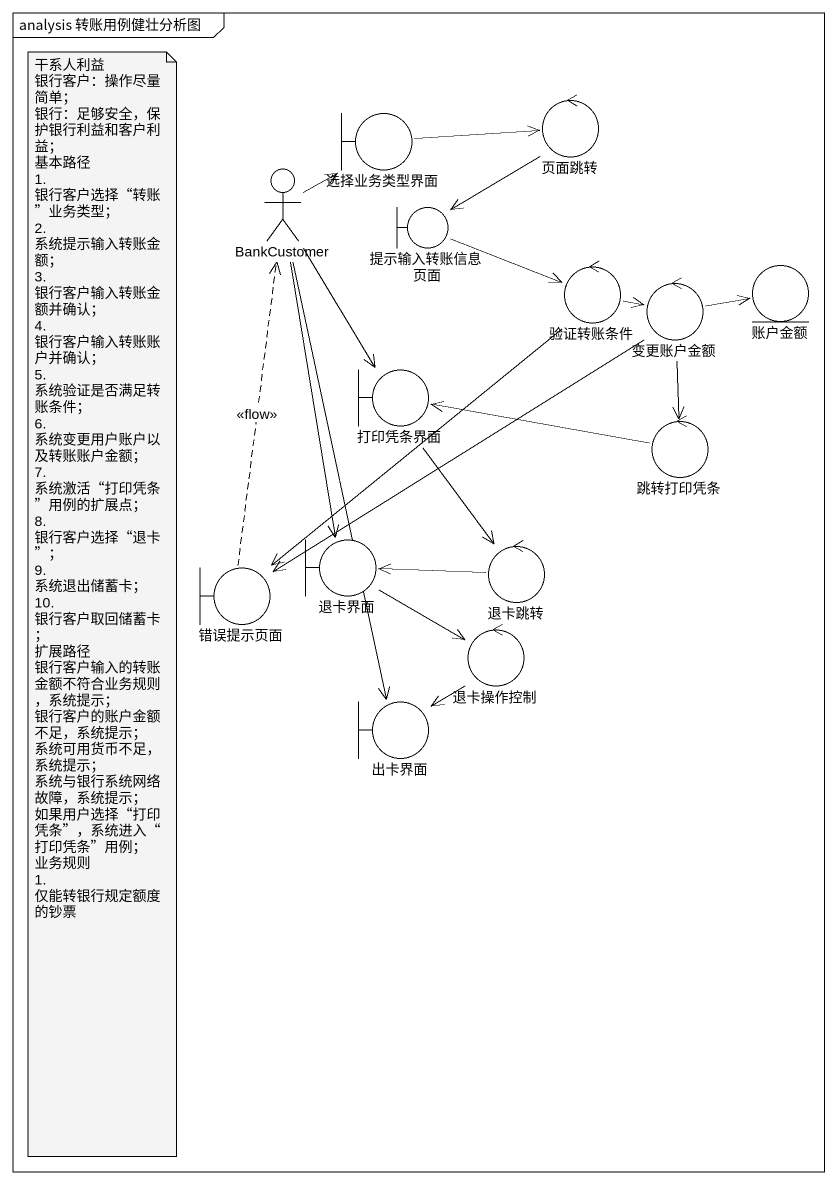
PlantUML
@startuml
mainframe analysis 转账用例健壮分析图
control 页面跳转
boundary 选择业务类型界面
actor BankCustomer
boundary 提示输入转账信息页面
control 验证转账条件
entity 账户金额
control 变更账户金额
boundary 打印凭条界面
control 跳转打印凭条
boundary 退卡界面
control 退卡跳转
boundary 错误提示页面
control 退卡操作控制
boundary 出卡界面
页面跳转 --> 提示输入转账信息页面
选择业务类型界面 -right-> 页面跳转
BankCustomer -up-> 选择业务类型界面
BankCustomer --> 打印凭条界面
BankCustomer --> 退卡界面
BankCustomer --> 出卡界面
提示输入转账信息页面 -right-> 验证转账条件
验证转账条件 -right-> 变更账户金额
验证转账条件 --> 错误提示页面
变更账户金额 -right-> 账户金额
变更账户金额 --> 跳转打印凭条
变更账户金额 --> 错误提示页面
打印凭条界面 --> 退卡跳转
跳转打印凭条 -left-> 打印凭条界面
退卡界面 --> 退卡操作控制
退卡跳转 -left-> 退卡界面
错误提示页面 .up.> BankCustomer : <<flow>>
退卡操作控制 --> 出卡界面
note as N1
  干系人利益
  银行客户：操作尽量简单；
  银行：足够安全，保护银行利益和客户利益；
  基本路径
  1. 银行客户选择“转账”业务类型；
  2. 系统提示输入转账金额；
  3. 银行客户输入转账金额并确认；
  4. 银行客户输入转账账户并确认；
  5. 系统验证是否满足转账条件；
  6. 系统变更用户账户以及转账账户金额；
  7. 系统激活“打印凭条”用例的扩展点；
  8. 银行客户选择“退卡”；
  9. 系统退出储蓄卡；
  10. 银行客户取回储蓄卡；
  扩展路径
  银行客户输入的转账金额不符合业务规则，系统提示；
  银行客户的账户金额不足，系统提示；
  系统可用货币不足，系统提示；
  系统与银行系统网络故障，系统提示；
  如果用户选择“打印凭条”，系统进入“打印凭条”用例；
  业务规则
  1. 仅能转银行规定额度的钞票
end note
@enduml
